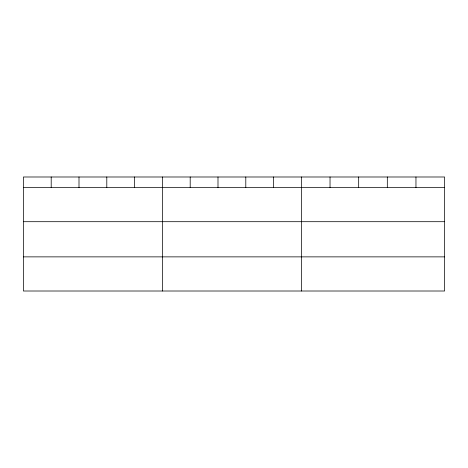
<?xml version="1.0" encoding="UTF-8"?>
<svg xmlns="http://www.w3.org/2000/svg" width="468" height="468" viewBox="0 0 468 468"><rect width="100%" height="100%" fill="white"/><g stroke="black" fill="none" stroke-linecap="round" stroke-linejoin="round"><path stroke-width="0.7" d="M444.6 221.697L444.6 176.992L23.4 176.992L23.4 291.008L444.6 291.008L444.6 221.697L23.4 221.697M23.4 187.563L444.6 187.563M23.4 256.868L444.6 256.868M415.958 176.992L415.958 187.563M387.317 176.992L387.317 187.563M358.675 176.992L358.675 187.563M330.034 176.992L330.034 187.563M301.392 176.992L301.392 291.008M273.593 176.992L273.593 187.563M245.794 176.992L245.794 187.563M217.994 176.992L217.994 187.563M190.195 176.992L190.195 187.563M162.396 176.992L162.396 291.008M134.597 176.992L134.597 187.563M106.798 176.992L106.798 187.563M78.998 176.992L78.998 187.563M51.199 176.992L51.199 187.563"/></g></svg>
